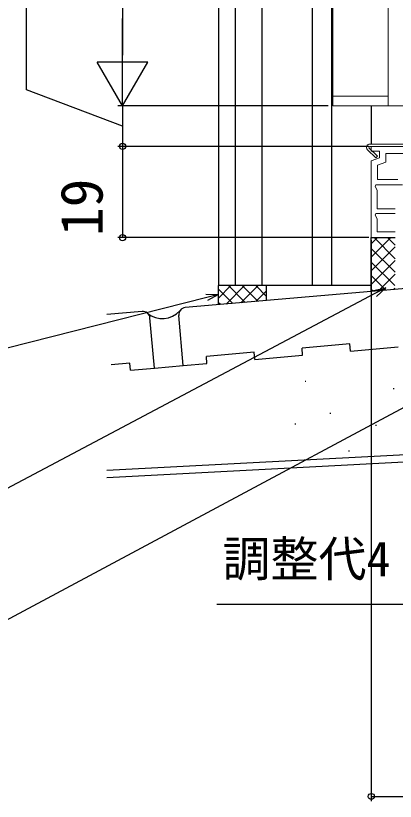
# Model space of a CAD drawing. Units: millimetres, scale not verified. Extents: x -525 to 525, y -783 to 779.
# Drawn here: x -220.4 to -141.3, y -637.4 to -473.7 of the extents above; entities that cross this region are included whole.
import ezdxf
from ezdxf.enums import TextEntityAlignment as Align

# ---------------------------------------------------------------- set-up
doc = ezdxf.new("R2010")
doc.units = ezdxf.units.MM
doc.header["$LTSCALE"] = 4
doc.layers.add('0-2_YKK_11', color=4, linetype='Continuous', lineweight=18)
doc.layers.add('0-4_YKK_13', color=4, linetype='Continuous', lineweight=18)
for name, color, linetype in [('0-3_YKK_12', 2, 'Continuous'), ('0-5_YKK_D', 6, 'Continuous'), ('0-7_YSS_K', 3, 'Continuous'), ('0-8_YSS_KE', 3, 'Continuous')]:
    doc.layers.add(name, color=color, linetype=linetype)
doc.styles.add('ＭＳ ゴシック', font='')
doc.styles.get('ＭＳ ゴシック').set_extended_font_data('MS Gothic')

msp = doc.modelspace()

# ---------------------------------------------------------------- linework, layer by layer
at = {"layer": '0-2_YKK_11', "color": 211}
for points in [[(-93.438, -500.934), (-146.338, -500.934), (-146.338, -501.934), (-144.638, -501.934), (-144.638, -503.316), (-146.338, -503.934), (-146.338, -519.934), (-141.338, -519.934)], [(-140.838, -507.834), (-145.038, -507.834), (-145.038, -504.845), (-143.338, -504.226), (-143.338, -502.434), (-136.371, -502.434)], [(-141.338, -513.934), (-145.138, -513.934), (-145.138, -510.008), (-145.561, -509.275), (-145.365, -508.934), (-139.838, -508.934)], [(-141.338, -518.734), (-145.138, -518.734), (-145.138, -516.008), (-145.561, -515.275), (-145.365, -514.934), (-141.338, -514.934)]]:
    msp.add_lwpolyline(points, dxfattribs=at)
at = {"layer": '0-3_YKK_12'}
for p, q in [((-178.161, -350.494), (-178.161, -529.938)), ((-174.755, -350.494), (-174.72, -529.938)), ((-169.165, -350.494), (-169.165, -529.938)), ((-158.638, -350.494), (-158.638, -529.938)), ((-154.638, -350.494), (-154.638, -529.938)), ((-146.338, -492.439), (-146.338, -500.434)), ((-146.338, -519.938), (-141.338, -519.935)), ((-146.338, -529.938), (-178.161, -529.938))]:
    msp.add_line(p, q, dxfattribs=at)
at = {"layer": '0-4_YKK_13'}
for p, q in [((-154.338, -490.439), (-154.338, -350.494)), ((-142.838, -490.439), (-142.838, -350.494)), ((-142.838, -490.439), (-142.838, -492.439)), ((-154.338, -492.439), (-142.838, -492.439)), ((-130.838, -492.439), (-142.838, -492.439)), ((-146.638, -500.434), (-57.836, -500.434)), ((-145.428, -503.334), (-147.133, -501.629)), ((-146.729, -500.934), (-146.844, -501.212)), ((-145.074, -502.981), (-146.844, -501.212)), ((-146.729, -500.934), (-57.836, -500.934)), ((-145.428, -503.334), (-145.074, -502.981))]:
    msp.add_line(p, q, dxfattribs=at)
msp.add_lwpolyline([(-154.338, -492.439), (-154.338, -490.439), (-142.838, -490.439)], dxfattribs=at)
msp.add_arc((-146.638, -501.134), 0.7, 90, 225.00044, dxfattribs=at)
at = {"layer": '0-5_YKK_D'}
for p, q in [((-198.161, -350.494), (-198.161, -481.939)), ((-198.161, -492.439), (-198.161, -474.252)), ((-198.161, -492.439), (-203.411, -483.345)), ((-192.911, -483.345), (-203.411, -483.345)), ((-198.161, -492.439), (-192.911, -483.345)), ((-155.338, -492.439), (-199.161, -492.439)), ((-155.338, -492.439), (-199.161, -492.439)), ((-198.161, -492.439), (-198.161, -500.934)), ((-146.838, -500.934), (-199.161, -500.934)), ((-146.838, -500.934), (-199.161, -500.934)), ((-198.161, -500.934), (-198.161, -519.934)), ((-146.838, -519.934), (-199.161, -519.934)), ((-146.338, -520.434), (-146.338, -637.374)), ((-146.338, -636.374), (-35.838, -636.374))]:
    msp.add_line(p, q, dxfattribs=at)
for points in [[(-198.161, -496.686), (-218.161, -489.115), (-218.161, -465.82)], [(-80.267, -523.573), (-82.515, -524.776), (-234.551, -606.131), (-337.374, -606.131)], [(-178.161, -531.751), (-180.632, -532.38), (-245.228, -548.825), (-338.228, -548.825)], [(-143.341, -530.389), (-145.595, -531.582), (-241.939, -582.606), (-329.535, -582.606)], [(-180.801, -531.718), (-178.161, -531.751), (-180.463, -533.042)], [(-145.915, -530.978), (-143.341, -530.389), (-145.275, -532.186)], [(-118.338, -596.374), (-122.338, -596.374), (-178.547, -596.374)]]:
    msp.add_lwpolyline(points, dxfattribs=at)
for centre in [(-198.161, -500.934), (-198.161, -500.934), (-198.161, -519.934), (-146.338, -636.374)]:
    msp.add_circle(centre, 0.637, dxfattribs=at)
at = {"layer": '0-7_YSS_K'}
for p, q in [((-146.338, -531.129), (-146.338, -519.931)), ((-146.338, -521.198), (-145.07, -519.931)), ((-146.337, -524.026), (-142.242, -519.931)), ((-141.374, -524.326), (-145.769, -519.931)), ((-141.351, -521.52), (-142.94, -519.931)), ((-146.336, -526.853), (-141.354, -521.871)), ((-141.397, -527.131), (-146.337, -522.191)), ((-141.42, -529.937), (-146.336, -525.02)), ((-146.335, -529.681), (-141.377, -524.723)), ((-143.319, -530.865), (-146.335, -527.849)), ((-144.822, -530.997), (-141.4, -527.575)), ((-178.161, -533.914), (-178.161, -529.938)), ((-178.161, -532.512), (-175.586, -529.938)), ((-176.597, -533.777), (-172.758, -529.938)), ((-172.582, -533.426), (-176.07, -529.938)), ((-173.497, -533.506), (-169.929, -529.938)), ((-169.981, -533.198), (-173.241, -529.938)), ((-168.16, -532.191), (-170.413, -529.938)), ((-168.17, -533.04), (-168.17, -529.938)), ((-175.183, -533.653), (-178.161, -530.675)), ((-170.398, -533.234), (-168.16, -530.997)), ((-145.92, -531.093), (-146.335, -530.679)), ((-141.723, -530.726), (-141.424, -530.426)), ((-177.784, -533.881), (-178.161, -533.504)), ((-160.641, -544.427), (-160.772, -542.932)), ((-150.679, -543.555), (-140.717, -542.684)), ((-180.565, -546.17), (-180.696, -544.676)), ((-170.603, -545.298), (-160.641, -544.427)), ((-196.635, -546.07), (-200.494, -546.408)), ((-196.504, -547.564), (-196.635, -546.07)), ((-191.523, -547.129), (-185.546, -546.606)), ((-185.546, -546.606), (-180.565, -546.17)), ((-196.504, -547.564), (-191.523, -547.129)), ((-160.15, -549.822), (-159.95, -549.822)), ((-141.787, -551.383), (-141.587, -551.383)), ((-154.967, -556.535), (-154.767, -556.535)), ((-162.272, -558.718), (-162.072, -558.718)), ((-145.479, -559.005), (-145.279, -559.005)), ((-151.075, -564.331), (-150.875, -564.331))]:
    msp.add_line(p, q, dxfattribs=at)
for points in [[(5.562, -520.434), (5.562, -559.1), (-201.409, -569.947)], [(-150.679, -543.555), (-150.81, -542.061), (-160.772, -542.932)], [(-170.603, -545.298), (-170.734, -543.804), (-180.696, -544.676)]]:
    msp.add_lwpolyline(points, dxfattribs=at)
msp.add_arc((-189.835, -531.907), 4.881, 230.06649, 317.93975, dxfattribs=at)
at = {"layer": '0-8_YSS_KE'}
for p, q in [((-88.469, -526.067), (-185.098, -534.521)), ((-194.063, -535.305), (-201.409, -535.948)), ((-191.523, -547.129), (-192.438, -536.668)), ((-185.546, -546.606), (-186.461, -536.146))]:
    msp.add_line(p, q, dxfattribs=at)
msp.add_lwpolyline([(4.062, -518.934), (4.062, -557.677), (-201.409, -568.445)], dxfattribs=at)
for centre, start, end in [((-184.967, -536.015), 95, 185), ((-193.933, -536.799), 5, 95)]:
    msp.add_arc(centre, 1.5, start, end, dxfattribs=at)

# ---------------------------------------------------------------- texts
at = {"layer": '0-5_YKK_D', "style": 'ＭＳ ゴシック'}
msp.add_text('19', height=8.798, rotation=90, dxfattribs=at).set_placement((-199.661, -519.605), align=Align.BOTTOM_LEFT)
msp.add_text('調整代4', height=7.331, dxfattribs=at).set_placement((-177.342, -592.727), align=Align.BOTTOM_LEFT)

doc.saveas('drawing.dxf')
